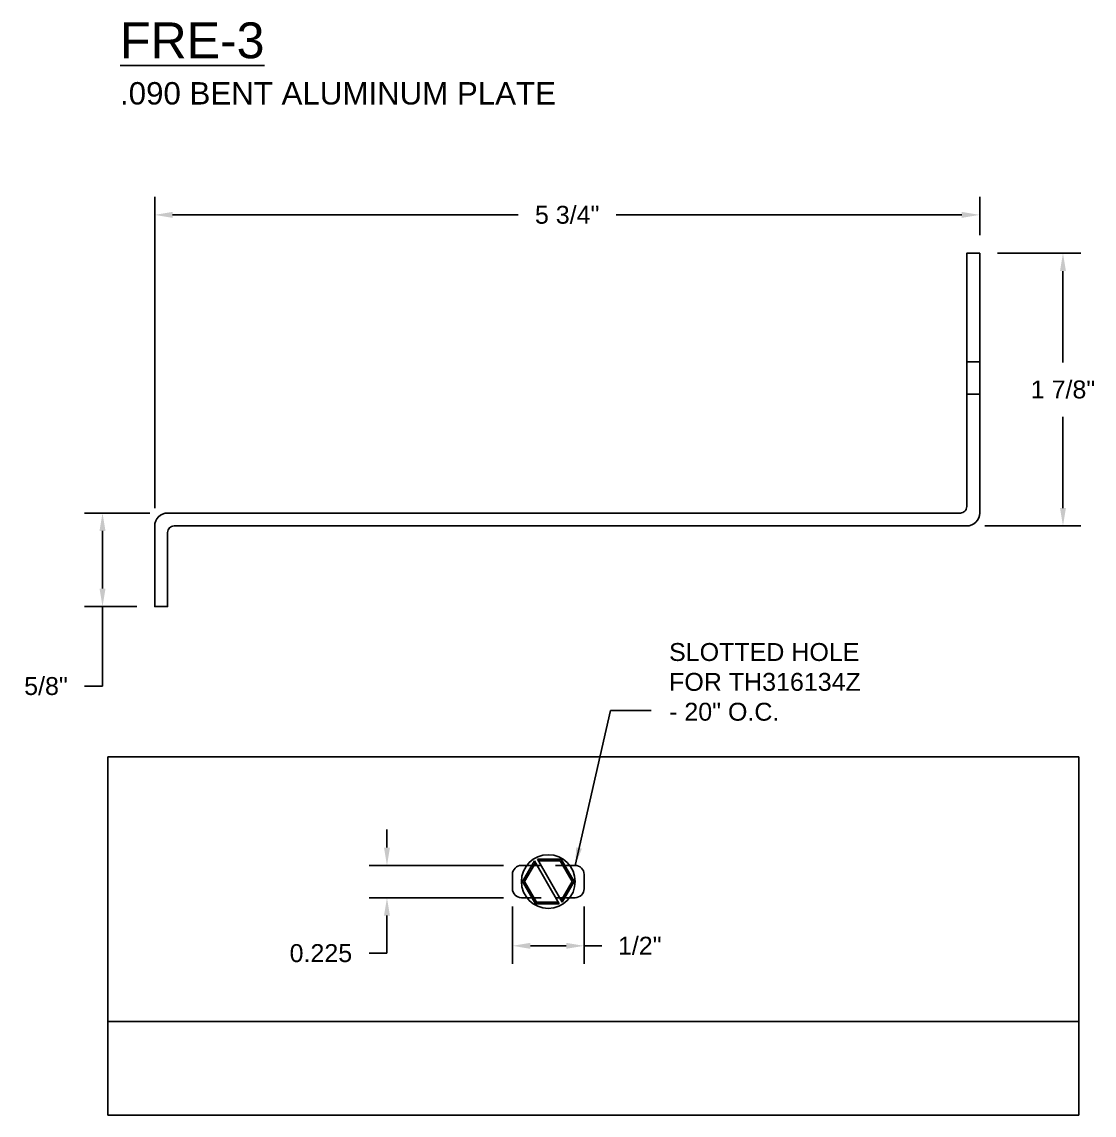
# Model space of a CAD drawing. Header units: inches. Extents: x -0.1 to 31.7, y 1.5 to 11.8.
# Drawn here: x 24.22 to 31.71, y 2.03 to 9.66 of the extents above; entities that cross this region are included whole.
import ezdxf

# ---------------------------------------------------------------- set-up
doc = ezdxf.new("R2010")
doc.units = ezdxf.units.IN
doc.header["$MEASUREMENT"] = 0
doc.linetypes.add('HIDDEN', pattern=[0.375, 0.25, -0.125])
for name, color, linetype in [('ANCHORS', 4, 'Continuous'), ('DIMENSIONS', 3, 'Continuous'), ('METALS', 7, 'Continuous'), ('TEXT', 2, 'Continuous')]:
    doc.layers.add(name, color=color, linetype=linetype)
doc.styles.add('ARIAL', font='arial.ttf')
doc.dimstyles.new('Arial', dxfattribs={"dimtxt": 0.125, "dimasz": 0.125, "dimexe": 0.125, "dimexo": 0.125, "dimgap": 0.125, "dimtad": 0, "dimtih": 1, "dimtoh": 1, "dimdec": 4, "dimzin": 3, "dimdsep": 46, "dimlunit": 4, "dimtxsty": 'ARIAL', "dimcen": 0.125, "dimadec": 0, "dimazin": 0, "dimtfac": 1, "dimtdec": 4, "dimtofl": 0, "dimtmove": 0, "dimatfit": 3, "dimfxl": 0, "dimfrac": 2, "dimtolj": 1, "dimtzin": 0, "dimarcsym": 0})

# ---------------------------------------------------------------- blocks, each defined once
blk = doc.blocks.new('*D13')
at = {"layer": 'Defpoints', "color": 0}
for p in [(30.9072, 8.3091), (30.9072, 8.0415), (25.1469, 6.1385)]:
    blk.add_point(p, dxfattribs=at)
at = {"layer": 'DIMENSIONS', "color": 0, "lineweight": -2}
for p, q in [((25.1469, 6.2635), (25.1469, 8.4341)), ((30.9072, 8.1665), (30.9072, 8.4341)), ((25.2719, 8.3091), (27.6846, 8.3091)), ((30.7822, 8.3091), (28.3695, 8.3091))]:
    blk.add_line(p, q, dxfattribs=at)
at = {"layer": 'DIMENSIONS', "color": 0}
for points in [[(25.2719, 8.3299), (25.2719, 8.2882), (25.1469, 8.3091)], [(30.7822, 8.3299), (30.7822, 8.2882), (30.9072, 8.3091)]]:
    blk.add_solid(points, dxfattribs=at)
at = {"layer": 'DIMENSIONS', "color": 0, "insert": (28.027, 8.3091), "char_height": 0.125, "attachment_point": 5, "style": 'ARIAL'}
blk.add_mtext('\\A1;5 3/4"', dxfattribs=at)
blk = doc.blocks.new('*D14')
at = {"layer": 'Defpoints', "color": 0}
for p in [(25.2369, 6.2285), (24.7824, 5.576), (25.1469, 5.576)]:
    blk.add_point(p, dxfattribs=at)
at = {"layer": 'DIMENSIONS', "color": 0, "lineweight": -2}
for p, q in [((25.1119, 6.2285), (24.6574, 6.2285)), ((24.7824, 6.1035), (24.7824, 5.701)), ((25.0219, 5.576), (24.6574, 5.576)), ((24.7824, 5.576), (24.7824, 5.0204)), ((24.7824, 5.0204), (24.6574, 5.0204))]:
    blk.add_line(p, q, dxfattribs=at)
at = {"layer": 'DIMENSIONS', "color": 0}
for points in [[(24.7616, 6.1035), (24.8032, 6.1035), (24.7824, 6.2285)], [(24.7616, 5.701), (24.8032, 5.701), (24.7824, 5.576)]]:
    blk.add_solid(points, dxfattribs=at)
at = {"layer": 'DIMENSIONS', "color": 0, "insert": (24.3877, 5.0204), "char_height": 0.125, "attachment_point": 5, "style": 'ARIAL'}
blk.add_mtext('\\A1;5/8"', dxfattribs=at)
blk = doc.blocks.new('*D15')
at = {"layer": 'Defpoints', "color": 0}
for p in [(30.9072, 8.0415), (30.8172, 6.1385), (31.4888, 6.1385)]:
    blk.add_point(p, dxfattribs=at)
at = {"layer": 'DIMENSIONS', "color": 0, "lineweight": -2}
for p, q in [((31.0322, 8.0415), (31.6138, 8.0415)), ((31.4888, 7.9165), (31.4888, 7.2797)), ((31.4888, 6.2635), (31.4888, 6.9004)), ((30.9422, 6.1385), (31.6138, 6.1385))]:
    blk.add_line(p, q, dxfattribs=at)
at = {"layer": 'DIMENSIONS', "color": 0}
for points in [[(31.468, 7.9165), (31.5096, 7.9165), (31.4888, 8.0415)], [(31.468, 6.2635), (31.5096, 6.2635), (31.4888, 6.1385)]]:
    blk.add_solid(points, dxfattribs=at)
at = {"layer": 'DIMENSIONS', "color": 0, "insert": (31.4888, 7.09), "char_height": 0.125, "attachment_point": 5, "style": 'ARIAL'}
blk.add_mtext('\\A1;1 7/8"', dxfattribs=at)
blk = doc.blocks.new('*D20')
at = {"layer": 'Defpoints', "color": 0}
for p in [(27.7076, 3.7693), (26.7687, 3.5443), (27.7076, 3.5443)]:
    blk.add_point(p, dxfattribs=at)
at = {"layer": 'DIMENSIONS', "color": 0, "lineweight": -2}
for p, q in [((26.7687, 3.8943), (26.7687, 4.0193)), ((27.5826, 3.7693), (26.6437, 3.7693)), ((27.5826, 3.5443), (26.6437, 3.5443)), ((26.7687, 3.4193), (26.7687, 3.1566)), ((26.7687, 3.1566), (26.6437, 3.1566))]:
    blk.add_line(p, q, dxfattribs=at)
at = {"layer": 'DIMENSIONS', "color": 0}
for points in [[(26.7479, 3.8943), (26.7895, 3.8943), (26.7687, 3.7693)], [(26.7479, 3.4193), (26.7895, 3.4193), (26.7687, 3.5443)]]:
    blk.add_solid(points, dxfattribs=at)
at = {"layer": 'DIMENSIONS', "color": 0, "insert": (26.3073, 3.1566), "char_height": 0.125, "attachment_point": 5, "style": 'ARIAL'}
blk.add_mtext('\\A1;0.225', dxfattribs=at)
blk = doc.blocks.new('*D21')
at = {"layer": 'Defpoints', "color": 0}
for p in [(27.6451, 3.6068), (28.1451, 3.6068), (28.1451, 3.2083)]:
    blk.add_point(p, dxfattribs=at)
at = {"layer": 'DIMENSIONS', "color": 0, "lineweight": -2}
for p, q in [((27.6451, 3.4818), (27.6451, 3.0833)), ((28.1451, 3.4818), (28.1451, 3.0833)), ((27.7701, 3.2083), (28.0201, 3.2083)), ((28.1451, 3.2083), (28.2701, 3.2083))]:
    blk.add_line(p, q, dxfattribs=at)
at = {"layer": 'DIMENSIONS', "color": 0}
for points in [[(27.7701, 3.2291), (27.7701, 3.1874), (27.6451, 3.2083)], [(28.0201, 3.2291), (28.0201, 3.1874), (28.1451, 3.2083)]]:
    blk.add_solid(points, dxfattribs=at)
at = {"layer": 'DIMENSIONS', "color": 0, "insert": (28.5338, 3.2083), "char_height": 0.125, "attachment_point": 5, "style": 'ARIAL'}
blk.add_mtext('\\A1;1/2"', dxfattribs=at)
blk = doc.blocks.new('tapcon head')
for p, q in [((-0.0758, 0.1562), (0.0974, -0.1438)), ((-0.0974, 0.1437), (0.0758, -0.1562))]:
    blk.add_line(p, q)
for points in [[(0.0974, -0.1438), (0.1804, 0), (0.0902, 0.1562), (-0.0758, 0.1562)], [(-0.0974, 0.1437), (-0.1804, 0), (-0.0902, -0.1562), (0.0758, -0.1562)], [(-0.0902, 0.1312), (-0.166, 0), (-0.083, -0.1438), (0.0686, -0.1438)], [(0.0902, -0.1312), (0.166, 0), (0.083, 0.1437), (-0.0686, 0.1437)]]:
    blk.add_lwpolyline(points)
blk.add_circle((0, 0), 0.1875)

msp = doc.modelspace()

# ---------------------------------------------------------------- linework, layer by layer
at = {"linetype": 'HIDDEN', "ltscale": 0.125}
for p, q in [((30.81719, 7.28403), (30.90719, 7.28403)), ((30.81719, 7.05903), (30.90719, 7.05903)), ((27.74507, 3.76928), (28.04507, 3.76928)), ((28.04507, 3.54428), (27.74507, 3.54428))]:
    msp.add_line(p, q, dxfattribs=at)
for p, q in [((24.82075, 4.52678), (31.60024, 4.52678)), ((24.82075, 4.52678), (24.82075, 2.02678)), ((31.60024, 4.52678), (31.60024, 2.02678)), ((27.70757, 3.76928), (27.74507, 3.76928)), ((28.04507, 3.76928), (28.08257, 3.76928)), ((27.64507, 3.70678), (27.64507, 3.60678)), ((28.14507, 3.70678), (28.14507, 3.60678)), ((27.70757, 3.54428), (27.74507, 3.54428)), ((28.04507, 3.54428), (28.08257, 3.54428)), ((24.82075, 2.67928), (31.60024, 2.67928)), ((24.82075, 2.02678), (31.60024, 2.02678))]:
    msp.add_line(p, q)
for centre, start, end in [((27.70757, 3.70678), 90, 180), ((28.08257, 3.70678), 0, 90), ((27.70757, 3.60678), 180, 270), ((28.08257, 3.60678), 270, 0)]:
    msp.add_arc(centre, 0.0625, start, end)
at = {"layer": 'METALS'}
msp.add_lwpolyline([(25.2819, 6.13853), (30.81719, 6.13853, 0.4142136), (30.90719, 6.22853), (30.90719, 8.04153), (30.81719, 8.04153), (30.81719, 6.27353, -0.4142136), (30.77219, 6.22853), (25.2369, 6.22853, 0.4142136), (25.1469, 6.13853), (25.1469, 5.57603), (25.2369, 5.57603), (25.2369, 6.09353, -0.4142136)], format="xyb", close=True, dxfattribs=at)

# ---------------------------------------------------------------- block references
at = {"layer": 'ANCHORS'}
msp.add_blockref('tapcon head', (27.89507, 3.65678), dxfattribs=at)

# ---------------------------------------------------------------- texts
at = {"layer": 'TEXT', "insert": (24.90457, 9.65247), "char_height": 0.25, "width": 5, "attachment_point": 1, "style": 'ARIAL'}
msp.add_mtext('{\\LFRE-3\\P\\H0.625x;\\l.090 BENT ALUMINUM PLATE}', dxfattribs=at)
at = {"layer": 'TEXT', "insert": (28.73843, 5.04948), "char_height": 0.125, "attachment_point": 4, "style": 'ARIAL'}
msp.add_mtext('SLOTTED HOLE\\PFOR TH316134Z\\P- 20" O.C.', dxfattribs=at)

# ---------------------------------------------------------------- dimensions: what is measured, and where the dimension line sits
at = {"layer": 'DIMENSIONS'}
dim = msp.add_linear_dim(base=(30.90719, 8.30907), p1=(25.1469, 6.13853), p2=(30.90719, 8.04153), dimstyle='Arial', override={"dimpost": ''}, dxfattribs=at)
dim.commit()
dim.dimension.update_dxf_attribs({"geometry": '*D13', "text_midpoint": (28.02704, 8.30907), "dimtype": 160})
dim = msp.add_linear_dim(base=(31.48879, 6.13853), p1=(30.90719, 8.04153), p2=(30.81719, 6.13853), angle=90, dimstyle='Arial', override={"dimpost": ''}, dxfattribs=at)
dim.commit()
dim.dimension.update_dxf_attribs({"geometry": '*D15', "text_midpoint": (31.48879, 7.09003)})
for base, p1, p2, override, picture, middle in [((24.78239, 5.57603), (25.2369, 6.22853), (25.1469, 5.57603), {"dimpost": ''}, '*D14', (24.38773, 5.02041)), ((26.7687, 3.54428), (27.70757, 3.76928), (27.70757, 3.54428), {"dimdec": 3, "dimlunit": 2, "dimpost": ''}, '*D20', (26.30733, 3.15656))]:
    dim = msp.add_linear_dim(base=base, p1=p1, p2=p2, angle=90, dimstyle='Arial', override=override, dxfattribs=at)
    dim.commit()
    dim.dimension.update_dxf_attribs({"geometry": picture, "text_midpoint": middle, "dimtype": 160})
dim = msp.add_linear_dim(base=(28.14507, 3.20828), p1=(27.64507, 3.60678), p2=(28.14507, 3.60678), dimstyle='Arial', override={"dimpost": ''}, dxfattribs=at)
dim.commit()
dim.dimension.update_dxf_attribs({"geometry": '*D21', "text_midpoint": (28.53384, 3.20828)})

# ---------------------------------------------------------------- leaders
at = {"layer": 'TEXT'}
msp.add_leader([(28.08257, 3.76928), (28.3291, 4.85074), (28.61343, 4.85074)], dimstyle='Arial', override={"dimgap": 0.125, "dimtad": 0}, dxfattribs=at)

doc.saveas('drawing.dxf')
